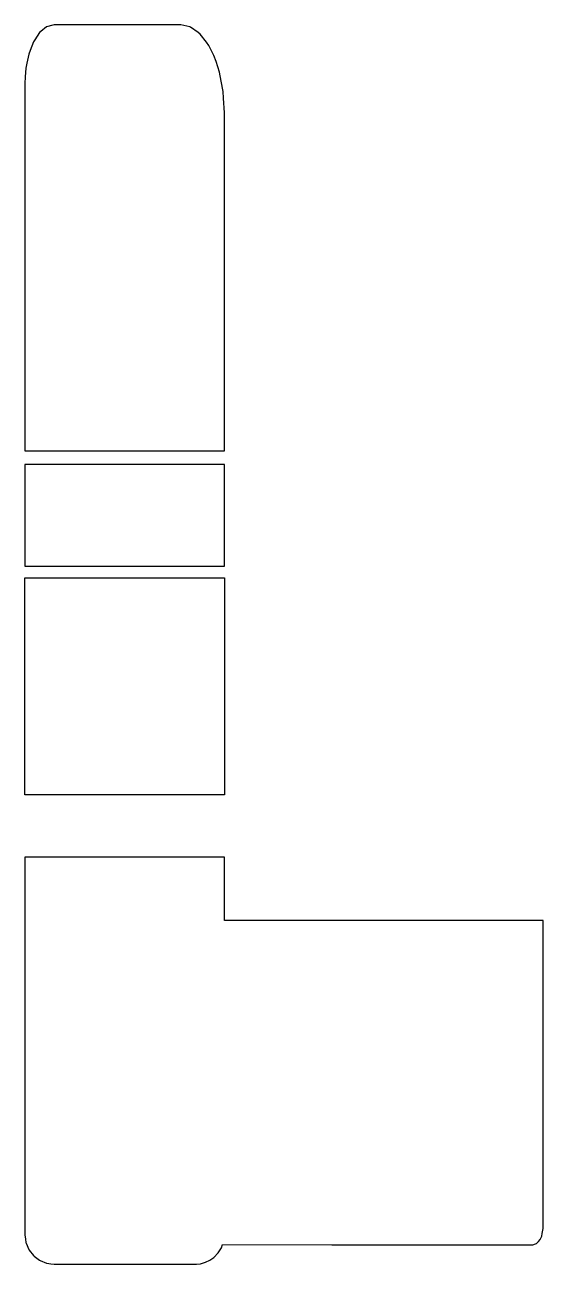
# Model space of a CAD drawing. Header units: metres. Extents: x 2.4 to 37.7, y -16 to 68.5.
import ezdxf

# ---------------------------------------------------------------- set-up
doc = ezdxf.new("R2010")
doc.units = ezdxf.units.M

msp = doc.modelspace()

# ---------------------------------------------------------------- linework, layer by layer
for p, q in [((4.316, 68.49), (3.882, 68.376)), ((4.4, 68.512), (4.316, 68.49)), ((5.09, 68.512), (4.4, 68.512)), ((13, 68.512), (5.09, 68.512)), ((13.031, 68.508), (13, 68.512)), ((13.644, 68.37), (13.031, 68.508)), ((3.4, 67.976), (3.086, 67.495)), ((3.495, 68.055), (3.4, 67.976)), ((3.882, 68.376), (3.495, 68.055)), ((13.685, 68.353), (13.644, 68.37)), ((14.205, 67.989), (13.685, 68.353)), ((14.34, 67.877), (14.205, 67.989)), ((14.783, 67.322), (14.34, 67.877)), ((2.986, 67.34), (2.764, 66.762)), ((3.086, 67.495), (2.986, 67.34)), ((14.934, 67.089), (14.783, 67.322)), ((15.277, 66.407), (14.934, 67.089)), ((2.668, 66.512), (2.542, 65.905)), ((2.764, 66.762), (2.668, 66.512)), ((15.43, 66.004), (15.277, 66.407)), ((15.662, 65.271), (15.43, 66.004)), ((2.468, 65.547), (2.43, 64.974)), ((2.542, 65.905), (2.468, 65.547)), ((15.788, 64.657), (15.662, 65.271)), ((2.43, 64.974), (2.4, 64.512)), ((2.4, 64.512), (2.4, 61.86)), ((15.912, 63.954), (15.788, 64.657)), ((15.944, 63.5), (15.912, 63.954)), ((16, 62.512), (15.944, 63.5)), ((2.4, 61.86), (2.4, 52.28)), ((16, 60.376), (16, 62.512)), ((16, 52.012), (16, 60.376)), ((2.4, 52.28), (2.4, 48.784)), ((16, 48.784), (16, 52.012)), ((2.4, 48.784), (2.4, 48.25)), ((2.4, 48.25), (2.4, 47.182)), ((16, 48.25), (16, 48.784)), ((16, 48.784), (16, 48.784)), ((16, 47.182), (16, 48.25)), ((2.4, 47.182), (2.4, 43.672)), ((16, 39.459), (16, 47.182)), ((2.4, 43.672), (2.4, 39.459)), ((2.4, 39.459), (3.873, 39.459)), ((3.873, 39.459), (16, 39.459)), ((14.527, 38.522), (2.4, 38.522)), ((2.4, 38.522), (2.4, 35.089)), ((16, 38.522), (14.527, 38.522)), ((16, 34.771), (16, 38.522)), ((2.4, 35.089), (2.4, 31.593)), ((16, 31.593), (16, 34.771)), ((2.4, 31.593), (14.753, 31.593)), ((14.753, 31.593), (16, 31.593)), ((16, 31.593), (16, 31.593)), ((2.4, 26.508), (2.4, 30.799)), ((2.4, 30.799), (3.647, 30.799)), ((3.647, 30.799), (16, 30.799)), ((16, 30.799), (16, 22.933)), ((2.4, 22.933), (2.4, 26.508)), ((2.4, 21.923), (2.4, 22.933)), ((16, 22.933), (16, 20.407)), ((16, 22.933), (16, 22.933)), ((2.4, 20.407), (2.4, 21.923)), ((2.4, 17.961), (2.4, 20.407)), ((16, 20.407), (16, 16.005)), ((2.4, 16.005), (2.4, 17.961)), ((9.313, 16.005), (2.4, 16.005)), ((16, 16.005), (9.313, 16.005)), ((9.087, 11.746), (2.4, 11.746)), ((2.4, 11.746), (2.4, 9.986)), ((16, 11.746), (9.087, 11.746)), ((16, 7.493), (16, 11.746)), ((2.4, 9.986), (2.4, 9.325)), ((2.4, 9.325), (2.4, 5.487)), ((16, 7.437), (16, 7.493)), ((16.414, 7.437), (16, 7.437)), ((16, 7.437), (16, 7.437)), ((17.332, 7.437), (16.414, 7.437)), ((22.661, 7.437), (17.332, 7.437)), ((37.303, 7.437), (22.661, 7.437)), ((37.453, 7.437), (37.303, 7.437)), ((37.566, 7.437), (37.453, 7.437)), ((37.715, 7.437), (37.566, 7.437)), ((37.715, 3.256), (37.715, 7.437)), ((2.4, 5.487), (2.4, 5.292)), ((2.4, 5.292), (2.4, 2.81)), ((2.4, 2.81), (2.4, 2.661)), ((2.4, 2.661), (2.4, 2.523)), ((37.715, 2.949), (37.715, 3.256)), ((37.715, -2.271), (37.715, 2.949)), ((2.4, 2.523), (2.4, 2.409)), ((2.4, 2.409), (2.4, -8.943)), ((37.715, -2.534), (37.715, -2.271)), ((37.715, -7.755), (37.715, -2.534)), ((37.715, -8.017), (37.715, -7.755)), ((37.715, -13.238), (37.715, -8.017)), ((2.4, -8.943), (2.4, -9.231)), ((2.4, -9.231), (2.4, -9.523)), ((2.4, -9.523), (2.4, -13.984)), ((37.707, -13.575), (37.713, -13.519)), ((37.713, -13.519), (37.715, -13.5)), ((37.715, -13.5), (37.715, -13.238)), ((2.4, -13.984), (2.4, -14)), ((2.4, -14), (2.438, -14.288)), ((2.438, -14.288), (2.468, -14.518)), ((37.393, -14.441), (37.5, -14.325)), ((37.5, -14.325), (37.549, -14.228)), ((37.549, -14.228), (37.619, -14.089)), ((37.619, -14.089), (37.649, -13.912)), ((37.649, -13.912), (37.707, -13.575)), ((2.468, -14.518), (2.491, -14.572)), ((2.491, -14.572), (2.668, -15)), ((2.668, -15), (2.704, -15.046)), ((2.704, -15.046), (2.986, -15.414)), ((15.572, -15.234), (15.79, -14.892)), ((15.79, -14.892), (15.793, -14.886)), ((15.793, -14.886), (15.872, -14.667)), ((15.872, -14.667), (23.311, -14.685)), ((23.311, -14.685), (25.5, -14.672)), ((25.5, -14.672), (35.52, -14.672)), ((35.52, -14.672), (37, -14.672)), ((37, -14.672), (37.202, -14.604)), ((37.202, -14.604), (37.259, -14.584)), ((37.259, -14.584), (37.393, -14.441)), ((2.986, -15.414), (3.032, -15.45)), ((3.032, -15.45), (3.402, -15.733)), ((3.402, -15.733), (3.455, -15.755)), ((3.455, -15.755), (3.882, -15.932)), ((3.882, -15.932), (3.911, -15.936)), ((3.911, -15.936), (4.178, -15.981)), ((4.178, -15.981), (4.4, -16)), ((4.4, -16), (13.099, -16)), ((13.099, -16), (14, -16)), ((14, -16), (14.097, -15.987)), ((14.097, -15.987), (14.362, -15.965)), ((14.362, -15.965), (14.652, -15.89)), ((14.652, -15.89), (14.716, -15.863)), ((14.716, -15.863), (15.001, -15.731)), ((15.001, -15.731), (15.281, -15.533)), ((15.281, -15.533), (15.31, -15.51)), ((15.31, -15.51), (15.559, -15.251)), ((15.559, -15.251), (15.572, -15.234))]:
    msp.add_line(p, q)

doc.saveas('drawing.dxf')
